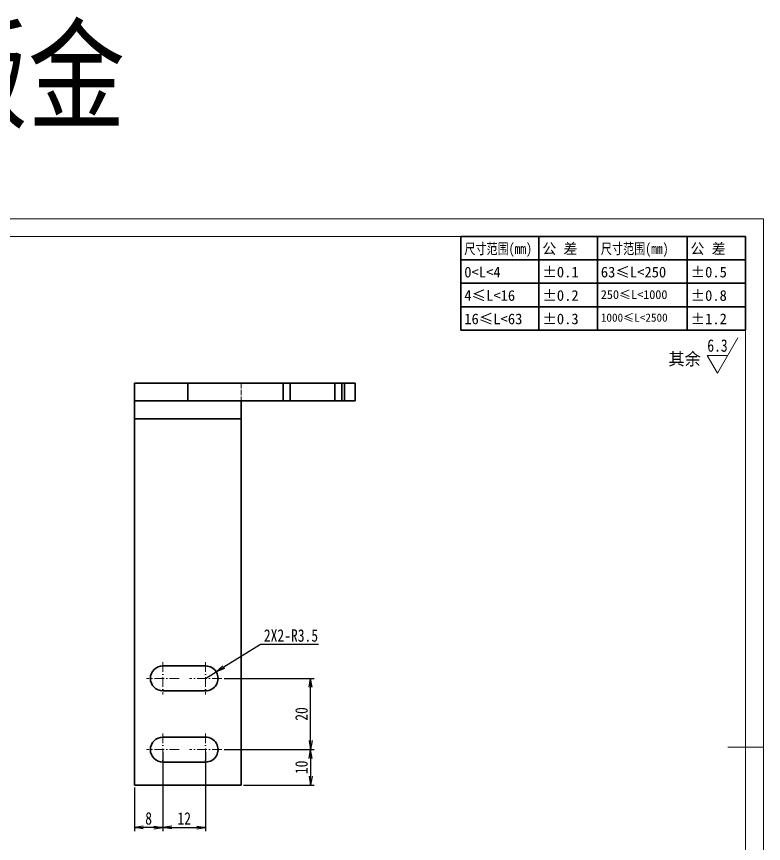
# Model space of a CAD drawing. Header units: millimetres. Extents: x -15766 to 80009, y -9701 to 15159.
# Drawn here: x -1476.6 to -1266.8, y 2959.9 to 3192.3 of the extents above; entities that cross this region are included whole.
import ezdxf
from ezdxf.enums import TextEntityAlignment as Align

# ---------------------------------------------------------------- set-up
doc = ezdxf.new("R2010")
doc.units = ezdxf.units.MM
for name, pattern in [('CENTER-HOKUTO_1', [16, 13, -1, 1, -1]), ('DASHDOT', [18.5, 12, -3, 0.5, -3]), ('DASHED', [15, 12, -3]), ('HIDDEN-HOKUTO_1', [2, 1, -1])]:
    doc.linetypes.add(name, pattern=pattern)
doc.layers.get('DEFPOINTS').update_dxf_attribs({"lineweight": 18})
for name, color, linetype, lineweight in [('AM_7', 2, 'CENTER-HOKUTO_1', 18), ('AM_HID', 1, 'HIDDEN-HOKUTO_1', 18), ('AM_VIS', 7, 'Continuous', 18), ('CDRAFT0', 7, 'Continuous', 18), ('DIM', 253, 'Continuous', 20), ('title_frame', 7, 'Continuous', 18), ('word_dim', 9, 'Continuous', 18), ('尺寸线层', 3, 'Continuous', 18), ('粗实线层', 7, 'Continuous', 35), ('粗实线层_1', 7, 'Continuous', 15)]:
    doc.layers.add(name, color=color, linetype=linetype, lineweight=lineweight)
doc.styles.add('DIM', font='', dxfattribs={"width": 0.8})
doc.styles.get('DIM').set_extended_font_data('NSimSun')
doc.dimstyles.new('1-1$0', dxfattribs={"dimtxt": 3.5, "dimasz": 2.5, "dimexe": 1, "dimexo": 0.625, "dimgap": 0.8, "dimtad": 1, "dimdsep": 46, "dimtxsty": 'DIM', "dimblk": 'OPEN', "dimcen": 0, "dimdle": 5, "dimclrd": 256, "dimclre": 256, "dimclrt": 3, "dimazin": 3, "dimtfac": 0.5, "dimtmove": 0, "dimatfit": 3, "dimldrblk": 'OPEN', "dimfxl": 0, "dimtolj": 1, "dimarcsym": 0})
doc.dimstyles.new('1-1$4', dxfattribs={"dimtxt": 3.5, "dimasz": 2.5, "dimexe": 1, "dimexo": 0.625, "dimgap": 0.8, "dimtad": 1, "dimtih": 1, "dimtoh": 1, "dimzin": 12, "dimdsep": 46, "dimtxsty": 'DIM', "dimblk": 'OPEN', "dimcen": 0, "dimdle": 5, "dimclrd": 256, "dimclre": 256, "dimclrt": 3, "dimazin": 3, "dimtfac": 0.5, "dimtmove": 0, "dimatfit": 3, "dimldrblk": 'OPEN', "dimfxl": 0, "dimtolj": 1, "dimarcsym": 0})

# ---------------------------------------------------------------- blocks, each defined once
blk = doc.blocks.new('*X1591')
at = {"layer": 'CDRAFT0'}
for p, q in [((420, 297), (0, 297)), ((420, 0), (420, 297))]:
    blk.add_line(p, q, dxfattribs=at)
at = {"layer": '粗实线层_1'}
for p, q in [((415, 292), (25, 292)), ((415, 5), (415, 292)), ((420, 148.5), (410, 148.5))]:
    blk.add_line(p, q, dxfattribs=at)
blk = doc.blocks.new('自由公差_1')
at = {"layer": '粗实线层'}
for p, q in [((-80, 0), (0, 0)), ((-80, 0), (-80, -26.3)), ((-58.08, 0), (-58.08, -26.3)), ((-41.64, 0), (-41.64, -26.3)), ((-16.44, 0), (-16.44, -26.3)), ((0, 0), (0, -26.3)), ((-80, -6.58), (0, -6.58)), ((-80, -13.15), (0, -13.15)), ((-80, -19.73), (0, -19.73)), ((-80, -26.3), (0, -26.3))]:
    blk.add_line(p, q, dxfattribs=at)
at = {"layer": '尺寸线层', "linetype": 'Continuous', "attachment_point": 1, "line_spacing_factor": 0.9}
for s, insert, char_height, width in [('{\\W0.8;尺寸范围(mm)}', (-79.04, -1.92), 3, 22.6032), ('公 差', (-57.12, -1.92), 3, 22.6032), ('{\\W0.8;尺寸范围(mm)}', (-40.68, -1.92), 3, 22.6032), ('公 差', (-15.48, -1.92), 3, 22.6032), ('0<L<4', (-79.04, -8.49), 3, 22.6032), ('%%P0.1', (-57.12, -8.49), 3, 12.7119), ('63≤L<250', (-40.68, -8.49), 3, 22.6032), ('%%P0.5', (-15.48, -8.49), 3, 12.5771), ('4≤L<16', (-79.04, -15.07), 3, 22.6032), ('%%P0.2', (-57.12, -15.07), 3, 12.4769), ('250≤L<1000', (-40.68, -15.07), 2.5, 22.6032), ('%%P0.8', (-15.48, -15.07), 3, 13.0759), ('16≤L<63', (-79.04, -21.64), 3, 22.6032), ('%%P0.3', (-57.12, -21.64), 3, 12.7119), ('1000≤L<2500', (-40.68, -21.64), 2.3, 22.6032), ('%%P1.2', (-15.48, -21.64), 3, 12.8764)]:
    blk.add_mtext(s, dxfattribs=dict(at, insert=insert, char_height=char_height, width=width))
blk = doc.blocks.new('_OPEN')
at = {"color": 0, "linetype": 'ByBlock', "lineweight": -2}
for p, q in [((-1, 0.166667), (0, 0)), ((-1, -0.166667), (0, 0)), ((0, 0), (-1, 0))]:
    blk.add_line(p, q, dxfattribs=at)
blk = doc.blocks.new('*D1781')
at = {"layer": 'DEFPOINTS', "color": 0, "transparency": 16777216}
for p in [(-1435.53, 2986.3), (-1443.53, 2976.3), (-1443.53, 2964.39)]:
    blk.add_point(p, dxfattribs=at)
at = {"layer": 'word_dim', "linetype": 'Continuous', "lineweight": -2, "transparency": 16777216}
for p, q in [((-1435.53, 2985.67), (-1435.53, 2963.39)), ((-1443.53, 2975.67), (-1443.53, 2963.39)), ((-1438.03, 2964.39), (-1441.03, 2964.39))]:
    blk.add_line(p, q, dxfattribs=at)
at = {"layer": 'word_dim', "lineweight": -2, "transparency": 16777216, "xscale": 2.5, "yscale": 2.5, "zscale": 2.5, "rotation": 180}
blk.add_blockref('_OPEN', (-1443.53, 2964.39), dxfattribs=at)
at = {"layer": 'word_dim', "lineweight": -2, "transparency": 16777216, "xscale": 2.5, "yscale": 2.5, "zscale": 2.5}
blk.add_blockref('_OPEN', (-1435.53, 2964.39), dxfattribs=at)
at = {"layer": 'word_dim', "color": 3, "transparency": 16777216, "insert": (-1439.53, 2966.94), "char_height": 3.5, "attachment_point": 5, "style": 'DIM'}
blk.add_mtext('\\A1;8', dxfattribs=at)
blk = doc.blocks.new('*D1782')
at = {"layer": 'DEFPOINTS', "color": 0, "transparency": 16777216}
for p in [(-1435.53, 2986.3), (-1423.53, 2986.3), (-1423.53, 2964.39)]:
    blk.add_point(p, dxfattribs=at)
at = {"layer": 'word_dim', "linetype": 'Continuous', "lineweight": -2, "transparency": 16777216}
for p, q in [((-1435.53, 2985.67), (-1435.53, 2963.39)), ((-1423.53, 2985.67), (-1423.53, 2963.39)), ((-1433.03, 2964.39), (-1426.03, 2964.39))]:
    blk.add_line(p, q, dxfattribs=at)
at = {"layer": 'word_dim', "lineweight": -2, "transparency": 16777216, "xscale": 2.5, "yscale": 2.5, "zscale": 2.5, "rotation": 180}
blk.add_blockref('_OPEN', (-1435.53, 2964.39), dxfattribs=at)
at = {"layer": 'word_dim', "lineweight": -2, "transparency": 16777216, "xscale": 2.5, "yscale": 2.5, "zscale": 2.5}
blk.add_blockref('_OPEN', (-1423.53, 2964.39), dxfattribs=at)
at = {"layer": 'word_dim', "color": 3, "transparency": 16777216, "insert": (-1429.53, 2966.94), "char_height": 3.5, "attachment_point": 5, "style": 'DIM'}
blk.add_mtext('\\A1;12', dxfattribs=at)
blk = doc.blocks.new('*D1783')
at = {"layer": 'DEFPOINTS', "color": 0, "transparency": 16777216}
for p in [(-1418.98, 2986.3), (-1413.53, 2976.3), (-1394.02, 2976.3)]:
    blk.add_point(p, dxfattribs=at)
at = {"layer": 'word_dim', "linetype": 'Continuous', "lineweight": -2, "transparency": 16777216}
for p, q in [((-1418.35, 2986.3), (-1393.02, 2986.3)), ((-1394.02, 2983.8), (-1394.02, 2978.8)), ((-1412.9, 2976.3), (-1393.02, 2976.3))]:
    blk.add_line(p, q, dxfattribs=at)
at = {"layer": 'word_dim', "lineweight": -2, "transparency": 16777216, "xscale": 2.5, "yscale": 2.5, "zscale": 2.5}
for p, rotation in [((-1394.02, 2986.3), 90), ((-1394.02, 2976.3), 270)]:
    blk.add_blockref('_OPEN', p, dxfattribs=dict(at, rotation=rotation))
at = {"layer": 'word_dim', "color": 3, "transparency": 16777216, "insert": (-1396.57, 2981.3), "char_height": 3.5, "attachment_point": 5, "rotation": 90, "style": 'DIM'}
blk.add_mtext('\\A1;10', dxfattribs=at)
blk = doc.blocks.new('*D1784')
at = {"layer": 'DEFPOINTS', "color": 0, "transparency": 16777216}
for p in [(-1418.98, 3006.3), (-1394.02, 3006.3), (-1418.98, 2986.3)]:
    blk.add_point(p, dxfattribs=at)
at = {"layer": 'word_dim', "linetype": 'Continuous', "lineweight": -2, "transparency": 16777216}
for p, q in [((-1418.35, 3006.3), (-1393.02, 3006.3)), ((-1394.02, 2988.8), (-1394.02, 3003.8)), ((-1418.35, 2986.3), (-1393.02, 2986.3))]:
    blk.add_line(p, q, dxfattribs=at)
at = {"layer": 'word_dim', "lineweight": -2, "transparency": 16777216, "xscale": 2.5, "yscale": 2.5, "zscale": 2.5}
for p, rotation in [((-1394.02, 3006.3), 90), ((-1394.02, 2986.3), 270)]:
    blk.add_blockref('_OPEN', p, dxfattribs=dict(at, rotation=rotation))
at = {"layer": 'word_dim', "color": 3, "transparency": 16777216, "insert": (-1396.57, 2996.3), "char_height": 3.5, "attachment_point": 5, "rotation": 90, "style": 'DIM'}
blk.add_mtext('\\A1;20', dxfattribs=at)
blk = doc.blocks.new('*D1785')
at = {"layer": 'DEFPOINTS', "color": 0, "transparency": 16777216}
for p in [(-1420.55, 3008.13), (-1423.53, 3006.3)]:
    blk.add_point(p, dxfattribs=at)
at = {"layer": 'word_dim', "linetype": 'Continuous', "lineweight": -2, "transparency": 16777216}
for p, q in [((-1408.08, 3015.78), (-1418.42, 3009.43)), ((-1391.8, 3015.78), (-1408.08, 3015.78)), ((-1423.53, 3006.3), (-1420.55, 3008.13))]:
    blk.add_line(p, q, dxfattribs=at)
at = {"layer": 'word_dim', "lineweight": -2, "transparency": 16777216, "xscale": 2.5, "yscale": 2.5, "zscale": 2.5, "rotation": 211.5471679455159}
blk.add_blockref('_OPEN', (-1420.55, 3008.13), dxfattribs=at)
at = {"layer": 'word_dim', "color": 3, "transparency": 16777216, "insert": (-1399.54, 3018.33), "char_height": 3.5, "attachment_point": 5, "style": 'DIM'}
blk.add_mtext('\\A1;2X2-R3.5', dxfattribs=at)

msp = doc.modelspace()

# ---------------------------------------------------------------- linework, layer by layer
at = {"layer": 'AM_7', "color": 2, "linetype": 'DASHDOT', "lineweight": 13, "ltscale": 0.227502}
for p, q in [((-1435.5283, 3010.84577), (-1435.5283, 3001.74567)), ((-1423.5283, 3010.84577), (-1423.5283, 3001.74567)), ((-1435.5283, 2990.84577), (-1435.5283, 2981.74567)), ((-1423.5283, 2990.84577), (-1423.5283, 2981.74567))]:
    msp.add_line(p, q, dxfattribs=at)
at = {"layer": 'AM_7', "color": 2, "linetype": 'DASHDOT', "lineweight": 13, "ltscale": 0.227539}
for p, q in [((-1430.97752, 3006.29548), (-1440.07908, 3006.29548)), ((-1418.97752, 3006.29548), (-1428.07908, 3006.29548)), ((-1430.97752, 2986.29548), (-1440.07908, 2986.29548)), ((-1418.97752, 2986.29548), (-1428.07908, 2986.29548))]:
    msp.add_line(p, q, dxfattribs=at)
at = {"layer": 'AM_HID', "color": 1, "linetype": 'DASHED', "lineweight": 13, "ltscale": 0.125}
for p, q in [((-1413.5283, 3089.29548), (-1413.5283, 3084.29548)), ((-1384.5283, 3089.29548), (-1384.5283, 3084.29548))]:
    msp.add_line(p, q, dxfattribs=at)
at = {"layer": 'AM_HID', "color": 1, "linetype": 'DASHED', "lineweight": 13}
msp.add_line((-1443.5283, 3079.29548), (-1413.5283, 3079.29548), dxfattribs=at)
at = {"layer": 'AM_VIS', "color": 7, "lineweight": 35, "ltscale": 0.125}
for p, q in [((-1443.5283, 3089.29548), (-1443.5283, 3084.29548)), ((-1428.5283, 3089.29548), (-1428.5283, 3084.29548)), ((-1401.73533, 3089.29548), (-1401.73533, 3084.29548)), ((-1399.73533, 3089.29548), (-1399.73533, 3084.29548)), ((-1387.23533, 3089.29548), (-1387.23533, 3084.29548)), ((-1385.23533, 3089.29548), (-1385.23533, 3084.29548)), ((-1384.5283, 3089.29548), (-1384.5283, 3084.29548)), ((-1381.5283, 3089.29548), (-1381.5283, 3084.29548)), ((-1443.5283, 3079.29548), (-1443.5283, 3084.29548)), ((-1413.5283, 3084.29548), (-1413.5283, 3079.29548))]:
    msp.add_line(p, q, dxfattribs=at)
at = {"layer": 'AM_VIS', "color": 7, "lineweight": 35, "ltscale": 0.375}
for p, q in [((-1443.5283, 3089.29548), (-1428.5283, 3089.29548)), ((-1443.5283, 3084.29548), (-1428.5283, 3084.29548))]:
    msp.add_line(p, q, dxfattribs=at)
at = {"layer": 'AM_VIS', "color": 7, "lineweight": 35}
for p, q in [((-1401.73533, 3089.29548), (-1428.5283, 3089.29548)), ((-1401.73533, 3084.29548), (-1428.5283, 3084.29548)), ((-1443.5283, 3079.29548), (-1413.5283, 3079.29548)), ((-1443.5283, 2976.29548), (-1443.5283, 3079.29548)), ((-1413.5283, 2976.29548), (-1413.5283, 3079.29548)), ((-1443.5283, 2976.29548), (-1413.5283, 2976.29548))]:
    msp.add_line(p, q, dxfattribs=at)
at = {"layer": 'AM_VIS', "color": 7, "lineweight": 35, "ltscale": 0.05}
for p, q in [((-1401.73533, 3089.29548), (-1399.73533, 3089.29548)), ((-1385.23533, 3089.29548), (-1387.23533, 3089.29548)), ((-1401.73533, 3084.29548), (-1399.73533, 3084.29548)), ((-1385.23533, 3084.29548), (-1387.23533, 3084.29548))]:
    msp.add_line(p, q, dxfattribs=at)
at = {"layer": 'AM_VIS', "color": 7, "lineweight": 35, "ltscale": 0.3125}
for p, q in [((-1387.23533, 3089.29548), (-1399.73533, 3089.29548)), ((-1387.23533, 3084.29548), (-1399.73533, 3084.29548))]:
    msp.add_line(p, q, dxfattribs=at)
at = {"layer": 'AM_VIS', "color": 7, "lineweight": 35, "ltscale": 0.017676}
for p, q in [((-1384.5283, 3089.29548), (-1385.23533, 3089.29548)), ((-1384.5283, 3084.29548), (-1385.23533, 3084.29548))]:
    msp.add_line(p, q, dxfattribs=at)
at = {"layer": 'AM_VIS', "color": 7, "lineweight": 35, "ltscale": 0.075}
for p, q in [((-1381.5283, 3089.29548), (-1384.5283, 3089.29548)), ((-1381.5283, 3084.29548), (-1384.5283, 3084.29548))]:
    msp.add_line(p, q, dxfattribs=at)
at = {"layer": 'AM_VIS', "color": 7, "lineweight": 35, "ltscale": 0.3}
for p, q in [((-1435.5283, 3009.79548), (-1423.5283, 3009.79548)), ((-1423.5283, 3002.79548), (-1435.5283, 3002.79548)), ((-1435.5283, 2989.79548), (-1423.5283, 2989.79548)), ((-1423.5283, 2982.79548), (-1435.5283, 2982.79548))]:
    msp.add_line(p, q, dxfattribs=at)
at = {"layer": 'AM_VIS', "color": 7, "lineweight": 35}
for centre, start, end in [((-1435.5283, 3006.29548), 90.0000025, 269.9999975), ((-1423.5283, 3006.29548), 269.9999975, 90.0000025), ((-1435.5283, 2986.29548), 90.0000025, 269.9999975), ((-1423.5283, 2986.29548), 269.9999975, 90.0000025)]:
    msp.add_arc(centre, 3.5, start, end, dxfattribs=at)
at = {"layer": 'DIM'}
for p, q in [((-1279.75917, 3092.05697), (-1273.98567, 3102.05697)), ((-1276.87242, 3097.05697), (-1282.64593, 3097.05697)), ((-1282.64593, 3097.05697), (-1279.75917, 3092.05697))]:
    msp.add_line(p, q, dxfattribs=at)

# ---------------------------------------------------------------- block references
at = {"layer": 'title_frame'}
for name, p in [('*X1591', (-1686.81429, 2838.48453)), ('自由公差_1', (-1271.81429, 3130.48453))]:
    msp.add_blockref(name, p, dxfattribs=at)

# ---------------------------------------------------------------- texts
at = {"layer": 'DIM', "insert": (-1500.70144, 3188.36253), "char_height": 25, "width": 104.980501, "attachment_point": 1, "style": 'DIM'}
msp.add_mtext('{\\C3;钣金}', dxfattribs=at)
at = {"layer": 'DIM', "color": 2, "style": 'DIM', "width": 0.8}
msp.add_attdef('6.3', text='0.0', height=3.5, dxfattribs=at).set_placement((-1276.87242, 3097.05697), align=Align.BOTTOM_RIGHT)
at = {"layer": 'word_dim', "linetype": 'Continuous', "insert": (-1293.49914, 3097.82283), "char_height": 3.5, "width": 10.860604, "attachment_point": 1}
msp.add_mtext('{\\C3;其余}', dxfattribs=at)

# ---------------------------------------------------------------- dimensions: what is measured, and where the dimension line sits
at = {"layer": 'word_dim', "color": 3, "true_color": 0x00ff00}
dim = msp.add_radius_dim(center=(-1423.5283, 3006.29548), mpoint=(-1420.54557, 3008.12668), dimstyle='1-1$4', override={"dimpost": '2X2-R<>'}, dxfattribs=at)
dim.commit()
dim.dimension.update_dxf_attribs({"geometry": '*D1785', "text_midpoint": (-1399.54002, 3015.78038), "dimtype": 164})
for base, p2, picture, middle in [((-1394.01775, 3006.29548), (-1418.97752, 3006.29548), '*D1784', (-1396.56775, 2996.29548)), ((-1394.01775, 2976.29548), (-1413.5283, 2976.29548), '*D1783', (-1396.56775, 2981.29548))]:
    dim = msp.add_linear_dim(base=base, p1=(-1418.97752, 2986.29548), p2=p2, angle=90, dimstyle='1-1$0', dxfattribs=at)
    dim.commit()
    dim.dimension.update_dxf_attribs({"geometry": picture, "text_midpoint": middle})
for base, p1, p2, picture, middle in [((-1443.5283, 2964.39006), (-1435.5283, 2986.29572), (-1443.5283, 2976.29548), '*D1781', (-1439.5283, 2966.94006)), ((-1423.5283, 2964.39006), (-1435.5283, 2986.29548), (-1423.5283, 2986.29548), '*D1782', (-1429.5283, 2966.94006))]:
    dim = msp.add_linear_dim(base=base, p1=p1, p2=p2, dimstyle='1-1$0', dxfattribs=at)
    dim.commit()
    dim.dimension.update_dxf_attribs({"geometry": picture, "text_midpoint": middle})

doc.saveas('drawing.dxf')
